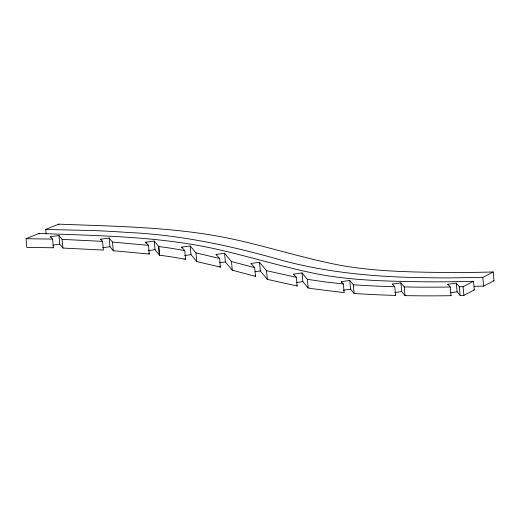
<?xml version="1.0" encoding="UTF-8"?>
<svg xmlns="http://www.w3.org/2000/svg" width="520" height="520" viewBox="0 0 520 520"><rect width="100%" height="100%" fill="white"/><g stroke="black" fill="none" stroke-linecap="round" stroke-linejoin="round"><path stroke-width="0.78" d="M456.287 283.108L459.322 286.806L463.067 286.695L473.473 281.281L474.292 289.971L463.905 295.386L460.142 295.497L457.113 291.798L456.287 283.108L447.87 284.291L447.922 284.83M46.118 233.772L45.708 229.424L95.849 230.639A486.642 124.312 -5.4 0 1 128.167 232.486C180.375 234.806 231.517 245.915 281.613 260.234C327.808 272.753 375.713 277.03 423.443 277.647A406.107 103.74 -5.4 0 0 448.929 277.888L482.788 277.407L493.181 271.993L494 280.69L483.606 286.097L474.325 286.338M45.708 229.424L58.767 224.133C116.441 226.467 174.701 226.831 231.394 238.823C267.93 246.675 303.57 258.297 340.294 265.298C375.518 271.615 411.444 272.077 447.122 272.526A443.911 113.392 -5.4 0 0 473.291 272.409L493.181 271.993M158.737 246.506L159.425 255.216L158.737 246.506L154.206 241.033L145.788 242.216L148.486 245.349L149.305 254.04L113.276 250.75L112.456 242.06L109.135 238.03L100.718 239.213L102.59 241.371L103.415 250.068L62.94 248.066L62.114 239.375L58.942 235.514L50.525 236.697L52.605 239.089L53.43 247.78L26.819 247.403L26 238.713L39.059 233.422C96.733 235.749 154.999 236.113 211.686 248.112C248.222 255.964 283.861 267.579 320.593 274.586C355.81 280.897 391.736 281.365 427.414 281.814A443.898 113.392 -5.4 0 0 453.583 281.697L473.473 281.281M52.877 245.174L59.768 244.205L62.94 248.066M102.59 247.754L109.96 246.721L113.276 250.75M148.142 250.692L155.025 249.73L159.562 255.197M181.811 247.689L181.766 247.143L190.183 245.96L195.936 252.876L196.755 261.567L220.409 267.137L219.589 258.447L216.144 254.423L224.569 253.24L231.465 261.521L232.278 270.212L255.508 276.354L254.683 267.663L251.076 263.445L259.493 262.262L266.507 270.673L267.325 279.364L297.18 286L296.355 277.31L293.611 274.111L302.029 272.935L307.32 279.298L308.146 287.989L312.37 288.691L344.175 292.656L343.35 283.966L341.354 281.658L349.778 280.475L353.308 284.765L354.126 293.456L354.796 293.501M184.691 255.541L191.003 254.65L196.755 261.567M219.603 262.743L225.388 261.931L232.291 270.212M254.956 271.707L260.319 270.953L267.325 279.364M296.536 282.51L302.855 281.625L308.146 287.989M343.232 290.206L350.597 289.166L354.172 293.456M392.516 284.609L392.464 284.063L400.881 282.88L404.216 286.936L405.041 295.627A397.547 101.549 -5.4 0 0 444.496 295.783L451.048 295.692L450.229 287.001L447.87 284.291M394.817 292.539L401.707 291.57L405.041 295.627M450.223 292.767L457.113 291.798M493.103 280.716L494 280.69M473.395 289.998L474.292 289.971M450.229 287.001L443.677 287.092A397.547 101.549 -5.4 0 1 404.209 286.93M26 238.713L52.605 239.089M354.776 293.514A367.211 93.802 -5.4 0 0 393.166 295.334L395.59 295.412L394.771 286.721L392.334 286.65A367.211 93.802 -5.4 0 1 353.957 284.817L353.847 284.804M62.114 239.375L102.59 241.371M353.308 284.765L353.678 284.791M112.456 242.06L148.486 245.349M343.35 283.966L324.675 281.905L307.32 279.298M183.19 250.335L184.75 250.627L185.575 259.317L184.008 259.025M296.355 277.31L266.507 270.673M195.936 252.876L219.589 258.447M254.683 267.663L231.458 261.521M450.606 295.185L451.048 295.692M53.04 247.332L53.43 247.78M392.464 284.063L394.771 286.721M395.304 295.081L395.59 295.412M148.798 253.455L149.305 254.04M296.667 285.402L297.18 286M181.766 247.143L184.75 250.627M185.01 258.668L185.575 259.317M255.054 275.828L255.508 276.354M219.765 266.383L220.409 267.137M482.788 277.407L483.606 286.097M463.086 286.689L463.905 295.386M459.322 286.806L460.142 295.497M400.881 282.88L401.707 291.57M349.778 280.475L350.597 289.166M341.354 281.658L341.458 282.744M302.029 272.935L302.855 281.625M293.611 274.111L293.663 274.658M259.493 262.262L260.319 270.953M251.076 263.445L251.128 263.991M224.569 253.24L225.388 261.931M216.144 254.423L216.197 254.969M190.183 245.96L191.003 254.65M154.206 241.033L155.025 249.73M145.788 242.216L145.886 243.308M109.135 238.03L109.96 246.721M100.718 239.213L100.77 239.759M58.767 224.133L58.819 224.679M58.942 235.514L59.768 244.205M50.525 236.697L50.577 237.237M39.059 233.422L39.111 233.961M159.465 255.203A275.815 70.454 -5.4 0 1 183.969 259.038M158.645 246.513A275.815 70.454 -5.4 0 1 183.144 250.347"/></g></svg>
